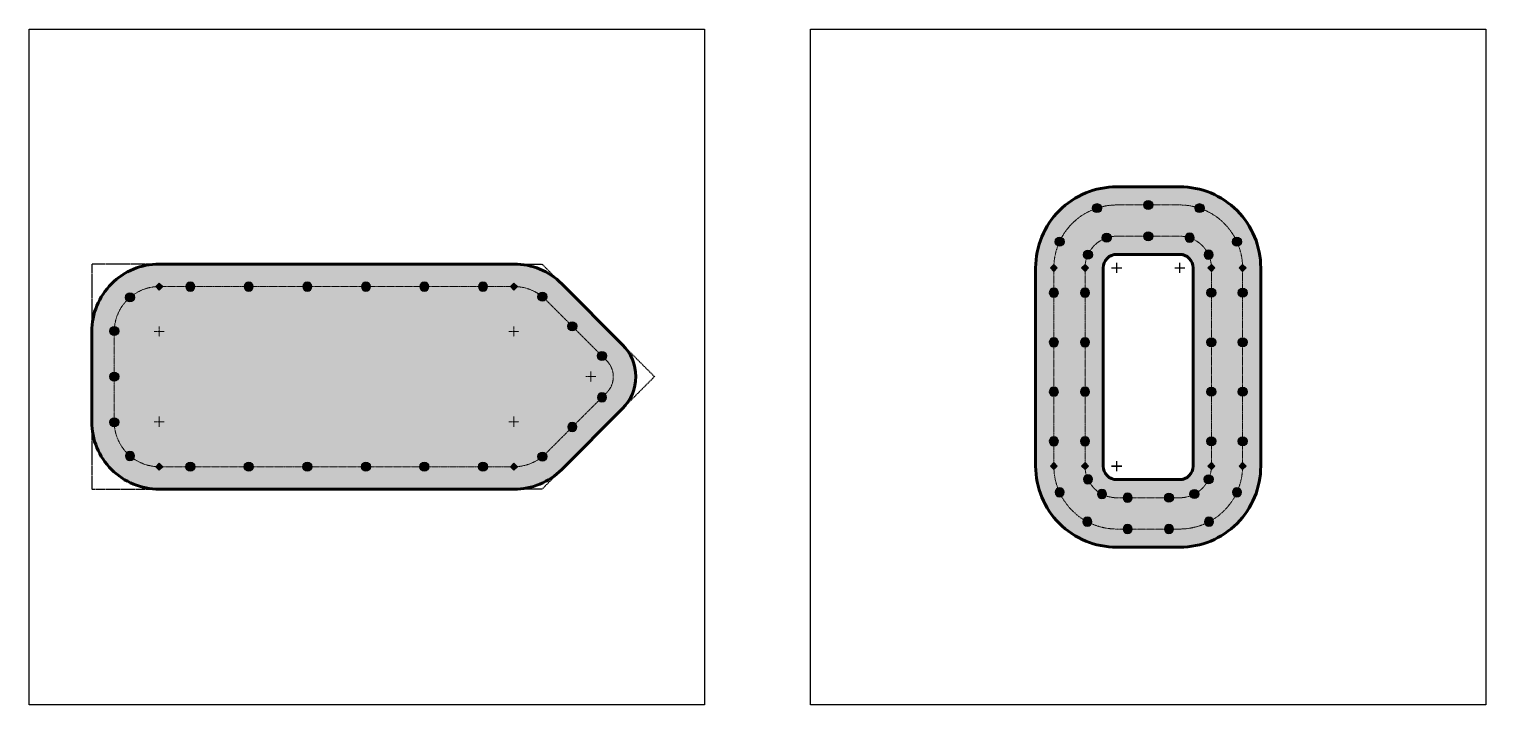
# Model space of a CAD drawing. Header units: millimetres. Extents: x -7983 to -1347, y -8072 to 1092.
# Drawn here: x -4583 to -1347, y -8072 to -6572 of the extents above; entities that cross this region are included whole.
import ezdxf

# ---------------------------------------------------------------- set-up
doc = ezdxf.new("R2010")
doc.units = ezdxf.units.MM
doc.linetypes.add('CENTER2', pattern=[28.575, 19.05, -3.175, 3.175, -3.175])
doc.linetypes.add('HIDDEN2', pattern=[4.7625, 3.175, -1.5875])
for name, color, linetype, lineweight in [('CONTUR', 40, 'Continuous', 60), ('HATCH_провал', 242, 'Continuous', 5), ('OSI_THIN', 86, 'CENTER2', 5)]:
    doc.layers.add(name, color=color, linetype=linetype, lineweight=lineweight)
for name, color, linetype in [('HATCH', 8, 'Continuous'), ('HATCH_выделение_MIN', 170, 'Continuous'), ('HIDDEN', 6, 'HIDDEN2'), ('SIZE', 142, 'Continuous')]:
    doc.layers.add(name, color=color, linetype=linetype)
doc.layers.add('NOTES', color=1, linetype='Continuous', plot=False)

# ---------------------------------------------------------------- blocks, each defined once
blk = doc.blocks.new('*U253')
h = blk.add_hatch(color=256)
h.dxf.hatch_style = 1
edge = h.paths.add_edge_path()
edge.add_arc((0, 0), 10, 0, 360)
blk.add_circle((0, 0), 10)
blk = doc.blocks.new('*U254')
at = {"layer": 'HATCH_выделение_MIN', "color": 0, "linetype": 'ByBlock', "lineweight": -2, "transparency": 16777216}
for p in [(0, 0), (130, 0), (260, 0), (390, 0), (520, 0), (650, 0)]:
    blk.add_blockref('*U253', p, dxfattribs=at)
blk = doc.blocks.new('точка_разбиения_раскладки_арматуры')
h = blk.add_hatch(color=256)
h.dxf.hatch_style = 1
h.paths.add_polyline_path([(0, 11.1), (11.1, 0), (0, -11.1), (-11.1, 0)])
blk.add_lwpolyline([(0, 11.1), (11.1, 0), (0, -11.1), (-11.1, 0)], close=True)
blk = doc.blocks.new('арм')
h = blk.add_hatch(color=256)
h.dxf.hatch_style = 1
edge = h.paths.add_edge_path()
edge.add_arc((0, 0), 10, 0, 360)
blk.add_circle((0, 0), 10)
blk = doc.blocks.new('*U259')
h = blk.add_hatch(color=256)
h.dxf.hatch_style = 1
edge = h.paths.add_edge_path()
edge.add_arc((0, 0), 10, 0, 360)
blk.add_circle((0, 0), 10)
blk = doc.blocks.new('*U260')
at = {"layer": 'HATCH_выделение_MIN', "color": 0, "linetype": 'ByBlock', "lineweight": -2, "transparency": 16777216}
for p in [(0, 0), (130, 0), (260, 0), (390, 0), (520, 0), (650, 0)]:
    blk.add_blockref('*U259', p, dxfattribs=at)
blk = doc.blocks.new('*U300')
h = blk.add_hatch(color=256)
h.dxf.hatch_style = 1
edge = h.paths.add_edge_path()
edge.add_arc((0, 0), 10, 0, 360)
blk.add_circle((0, 0), 10)
blk = doc.blocks.new('*U301')
at = {"layer": 'HATCH_выделение_MIN', "color": 0, "linetype": 'ByBlock', "lineweight": -2, "transparency": 16777216}
for p, rotation in [((-4052.5, -7072.1), 18.33352975411897), ((-3824.6, -7072.1), 341.6664702458814), ((-4135.5, -7146.5), 65.38479669610993), ((-3741.6, -7146.5), 294.6152033038902)]:
    blk.add_blockref('*U300', p, dxfattribs=dict(at, rotation=rotation))
blk.add_blockref('*U300', (-3938.6, -7065), dxfattribs=at)
blk = doc.blocks.new('*U314')
h = blk.add_hatch(color=256)
h.dxf.hatch_style = 1
edge = h.paths.add_edge_path()
edge.add_arc((0, 0), 10, 0, 360)
blk.add_circle((0, 0), 10)
blk = doc.blocks.new('*U315')
at = {"layer": 'HATCH_выделение_MIN', "color": 0, "linetype": 'ByBlock', "lineweight": -2, "transparency": 16777216}
for p in [(0, 0), (110, 0), (220, 0), (330, 0)]:
    blk.add_blockref('*U314', p, dxfattribs=at)
blk = doc.blocks.new('*U318')
h = blk.add_hatch(color=256)
h.dxf.hatch_style = 1
edge = h.paths.add_edge_path()
edge.add_arc((0, 0), 10, 0, 360)
blk.add_circle((0, 0), 10)
blk = doc.blocks.new('*U319')
at = {"layer": 'HATCH_выделение_MIN', "color": 0, "linetype": 'ByBlock', "lineweight": -2, "transparency": 16777216}
for p in [(0, 0), (110, 0), (220, 0), (330, 0)]:
    blk.add_blockref('*U318', p, dxfattribs=at)
blk = doc.blocks.new('*U322')
h = blk.add_hatch(color=256)
h.dxf.hatch_style = 1
edge = h.paths.add_edge_path()
edge.add_arc((0, 0), 10, 0, 360)
blk.add_circle((0, 0), 10)
blk = doc.blocks.new('*U323')
at = {"layer": 'HATCH_выделение_MIN', "color": 0, "linetype": 'ByBlock', "lineweight": -2, "transparency": 16777216}
for p in [(0, 0), (110, 0), (220, 0), (330, 0)]:
    blk.add_blockref('*U322', p, dxfattribs=at)
blk = doc.blocks.new('*U320')
h = blk.add_hatch(color=256)
h.dxf.hatch_style = 1
edge = h.paths.add_edge_path()
edge.add_arc((0, 0), 10, 0, 360)
blk.add_circle((0, 0), 10)
blk = doc.blocks.new('*U321')
at = {"layer": 'HATCH_выделение_MIN', "color": 0, "linetype": 'ByBlock', "lineweight": -2, "transparency": 16777216}
for p in [(0, 0), (110, 0), (220, 0), (330, 0)]:
    blk.add_blockref('*U320', p, dxfattribs=at)
blk = doc.blocks.new('*U324')
h = blk.add_hatch(color=256)
h.dxf.hatch_style = 1
edge = h.paths.add_edge_path()
edge.add_arc((0, 0), 10, 0, 360)
blk.add_circle((0, 0), 10)
blk = doc.blocks.new('*U325')
at = {"layer": 'HATCH_выделение_MIN', "color": 0, "linetype": 'ByBlock', "lineweight": -2, "transparency": 16777216}
for p, rotation in [((-4073.6, -7081.1), 27.74378314251716), ((-3803.6, -7081.1), 332.2562168574831), ((-4135.5, -7146.5), 65.38479669610993), ((-3741.6, -7146.5), 294.6152033038902)]:
    blk.add_blockref('*U324', p, dxfattribs=dict(at, rotation=rotation))
for p in [(-3984.5, -7065), (-3892.7, -7065)]:
    blk.add_blockref('*U324', p, dxfattribs=at)

msp = doc.modelspace()

# ---------------------------------------------------------------- hatches: boundary and pattern name
at = {"layer": 'HATCH'}
h = msp.add_hatch(dxfattribs=at)
h.set_pattern_fill('ANSI36', color=256, scale=2)
h.paths.add_polyline_path([(-2027.2, -6921.9), (-2167.2, -6921.9, 0.414214), (-2347.2, -7101.9), (-2347.2, -7541.9, 0.414214), (-2167.2, -7721.9), (-2027.2, -7721.9, 0.414214), (-1847.2, -7541.9), (-1847.2, -7101.9, 0.414214)])
h.paths.add_polyline_path([(-2027.2, -7071.9, -0.414214), (-1997.2, -7101.9), (-1997.2, -7541.9, -0.414214), (-2027.2, -7571.9), (-2167.2, -7571.9, -0.414214), (-2197.2, -7541.9), (-2197.2, -7101.9, -0.414214), (-2167.2, -7071.9)], flags=16)
h = msp.add_hatch(dxfattribs=at)
h.set_pattern_fill('ANSI36', color=256, scale=2)
edge = h.paths.add_edge_path()
edge.add_line((-3943.8, -7093.3), (-4293.8, -7093.3))
edge.add_arc((-4293.8, -7243.3), 150, 90, 180)
edge.add_line((-4443.8, -7243.3), (-4443.8, -7443.3))
edge.add_arc((-4293.8, -7443.3), 150, 180, 270)
edge.add_line((-4293.8, -7593.3), (-3943.8, -7593.3))
edge.add_line((-3943.8, -7593.3), (-3506, -7593.3))
edge.add_arc((-3506, -7443.3), 150, 270, 315)
edge.add_line((-3399.9, -7549.4), (-3264.6, -7414))
edge.add_arc((-3335.3, -7343.3), 100, 315, 405)
edge.add_line((-3264.6, -7272.6), (-3399.9, -7137.2))
edge.add_arc((-3506, -7243.3), 150, 45, 90)
edge.add_line((-3506, -7093.3), (-3943.8, -7093.3))

# ---------------------------------------------------------------- linework, layer by layer
at = {"layer": 'CONTUR'}
for points in [[(-1847.2, -7101.9), (-1847.2, -7541.9, -0.414214), (-2027.2, -7721.9), (-2167.2, -7721.9, -0.414214), (-2347.2, -7541.9), (-2347.2, -7101.9, -0.414214), (-2167.2, -6921.9), (-2027.2, -6921.9, -0.414214)], [(-1997.2, -7101.9), (-1997.2, -7541.9, -0.414214), (-2027.2, -7571.9), (-2167.2, -7571.9, -0.414214), (-2197.2, -7541.9), (-2197.2, -7101.9, -0.414214), (-2167.2, -7071.9), (-2027.2, -7071.9, -0.414214)], [(-3943.8, -7093.3), (-4293.8, -7093.3, 0.414214), (-4443.8, -7243.3), (-4443.8, -7443.3, 0.414214), (-4293.8, -7593.3), (-3943.8, -7593.3), (-3506, -7593.3, 0.198912), (-3399.9, -7549.4), (-3264.6, -7414, 0.414214), (-3264.6, -7272.6), (-3399.9, -7137.2, 0.198912), (-3506, -7093.3)]]:
    msp.add_lwpolyline(points, format="xyb", close=True, dxfattribs=at)
at = {"layer": 'HIDDEN', "ltscale": 0.5}
msp.add_lwpolyline([(-4293.8, -7093.3), (-4443.8, -7093.3), (-4443.8, -7593.3), (-4293.8, -7593.3)], dxfattribs=at)
at = {"layer": 'HIDDEN', "ltscale": 0.4}
msp.add_lwpolyline([(-3568.1, -7093.3), (-3443.8, -7093.3), (-3193.8, -7343.3), (-3443.8, -7593.3), (-3568.1, -7593.3)], dxfattribs=at)
at = {"layer": 'NOTES', "ltscale": 0.03}
for p, q in [((-2178.4, -7101.9), (-2156, -7101.9)), ((-2167.2, -7113.1), (-2167.2, -7090.7)), ((-2038.4, -7101.9), (-2016, -7101.9)), ((-2027.2, -7113.1), (-2027.2, -7090.7)), ((-2167.2, -7553.1), (-2167.2, -7530.7)), ((-2167.2, -7553.1), (-2167.2, -7530.7)), ((-2178.4, -7541.9), (-2156, -7541.9)), ((-2156, -7541.9), (-2178.4, -7541.9))]:
    msp.add_line(p, q, dxfattribs=at)
at = {"layer": 'OSI_THIN', "ltscale": 0.03}
for p, q in [((-4305.1, -7243.3), (-4282.6, -7243.3)), ((-4293.8, -7254.5), (-4293.8, -7232.1)), ((-3517.2, -7243.3), (-3494.8, -7243.3)), ((-3506, -7254.5), (-3506, -7232.1)), ((-3346.5, -7343.3), (-3324, -7343.3)), ((-3335.3, -7354.5), (-3335.3, -7332.1)), ((-4293.8, -7454.5), (-4293.8, -7432.1)), ((-3506, -7454.5), (-3506, -7432.1)), ((-4305.1, -7443.3), (-4282.6, -7443.3)), ((-3517.2, -7443.3), (-3494.8, -7443.3))]:
    msp.add_line(p, q, dxfattribs=at)
at = {"layer": 'OSI_THIN', "ltscale": 0.1}
for points in [[(-1887.5, -7101.9), (-1887.5, -7541.9, -0.414214), (-2027.2, -7681.6), (-2167.2, -7681.6, -0.414214), (-2306.8, -7541.9), (-2306.8, -7101.9, -0.414214), (-2167.2, -6962.2), (-2027.2, -6962.2, -0.414214)], [(-1956.8, -7101.9), (-1956.8, -7541.9, -0.414214), (-2027.2, -7612.2), (-2167.2, -7612.2, -0.414214), (-2237.5, -7541.9), (-2237.5, -7101.9, -0.414214), (-2167.2, -7031.6), (-2027.2, -7031.6, -0.414214)], [(-3943.8, -7143.3), (-4293.8, -7143.3, 0.414214), (-4393.8, -7243.3), (-4393.8, -7443.3, 0.414214), (-4293.8, -7543.3), (-3943.8, -7543.3), (-3506, -7543.3, 0.198912), (-3435.3, -7514), (-3299.9, -7378.7, 0.414214), (-3299.9, -7308), (-3435.3, -7172.6, 0.198912), (-3506, -7143.3)]]:
    msp.add_lwpolyline(points, format="xyb", close=True, dxfattribs=at)
at = {"layer": 'SIZE'}
for points in [[(-4582.8, -6571.9), (-3082.8, -6571.9), (-3082.8, -8071.9), (-4582.8, -8071.9)], [(-2847.2, -6571.9), (-1347.2, -6571.9), (-1347.2, -8071.9), (-2847.2, -8071.9)]]:
    msp.add_lwpolyline(points, close=True, dxfattribs=at)

# ---------------------------------------------------------------- block references
at = {"layer": 'HATCH_выделение_MIN'}
for name, p in [('*U301', (1841.4, 102.8)), ('арм', (-2189.3, -7035.1)), ('арм', (-2097.2, -7031.6)), ('арм', (-2231.1, -7072.6)), ('арм', (-4358.8, -7167.3)), ('арм', (-3442.7, -7165.9)), ('арм', (-4393.8, -7242.1)), ('арм', (-3376.6, -7231.6)), ('арм', (-3310.5, -7297.3)), ('арм', (-4393.8, -7343.3)), ('арм', (-4393.8, -7444.5)), ('*U260', (-4224.9, -7543.3)), ('арм', (-3442.7, -7520.7))]:
    msp.add_blockref(name, p, dxfattribs=at)
at = {"layer": 'HATCH_выделение_MIN', "xscale": -1}
for p in [(-2005.1, -7035.1), (-1963.2, -7072.6)]:
    msp.add_blockref('арм', p, dxfattribs=at)
for name, p, rotation in [('*U254', (-4224.9, -7143.3), 180), ('*U315', (-2306.8, -7486.9), 270), ('*U319', (-2237.5, -7486.9), 270), ('арм', (-3310.5, -7389.3), 180), ('арм', (-3376.6, -7455), 180), ('арм', (-4358.8, -7519.3), 180), ('арм', (-2231.1, -7571.2), 180), ('*U325', (1841.4, -14746.6), 180), ('арм', (-2199.9, -7604.1), 180), ('арм', (-2143.1, -7612.2), 180)]:
    msp.add_blockref(name, p, dxfattribs=dict(at, rotation=rotation))
at = {"layer": 'HATCH_выделение_MIN'}
for name, p, rotation in [('*U321', (-1956.8, -7486.9), 90.00000000000001), ('*U323', (-1887.5, -7486.9), 90.00000000000001), ('арм', (-1963.2, -7571.2), 180), ('арм', (-2051.3, -7612.2), 180), ('арм', (-1994.5, -7604.1), 180)]:
    msp.add_blockref(name, p, dxfattribs=dict(at, rotation=rotation))
at = {"layer": 'HATCH_провал', "yscale": 0.7}
for p, xscale in [((-2306.8, -7101.9), 0.7), ((-2237.5, -7101.9), 0.7), ((-1956.8, -7101.9), -0.7), ((-1887.5, -7101.9), -0.7), ((-4293.8, -7143.3), 0.7), ((-3506, -7143.3), 0.7), ((-3506, -7543.3), 0.7)]:
    msp.add_blockref('точка_разбиения_раскладки_арматуры', p, dxfattribs=dict(at, xscale=xscale))
at = {"layer": 'HATCH_провал', "yscale": 0.7, "rotation": 180}
for p, xscale in [((-4293.8, -7543.3), 0.7), ((-2306.8, -7541.9), -0.7), ((-2237.5, -7541.9), -0.7), ((-1956.8, -7541.9), 0.7), ((-1887.5, -7541.9), 0.7)]:
    msp.add_blockref('точка_разбиения_раскладки_арматуры', p, dxfattribs=dict(at, xscale=xscale))

doc.saveas('drawing.dxf')
